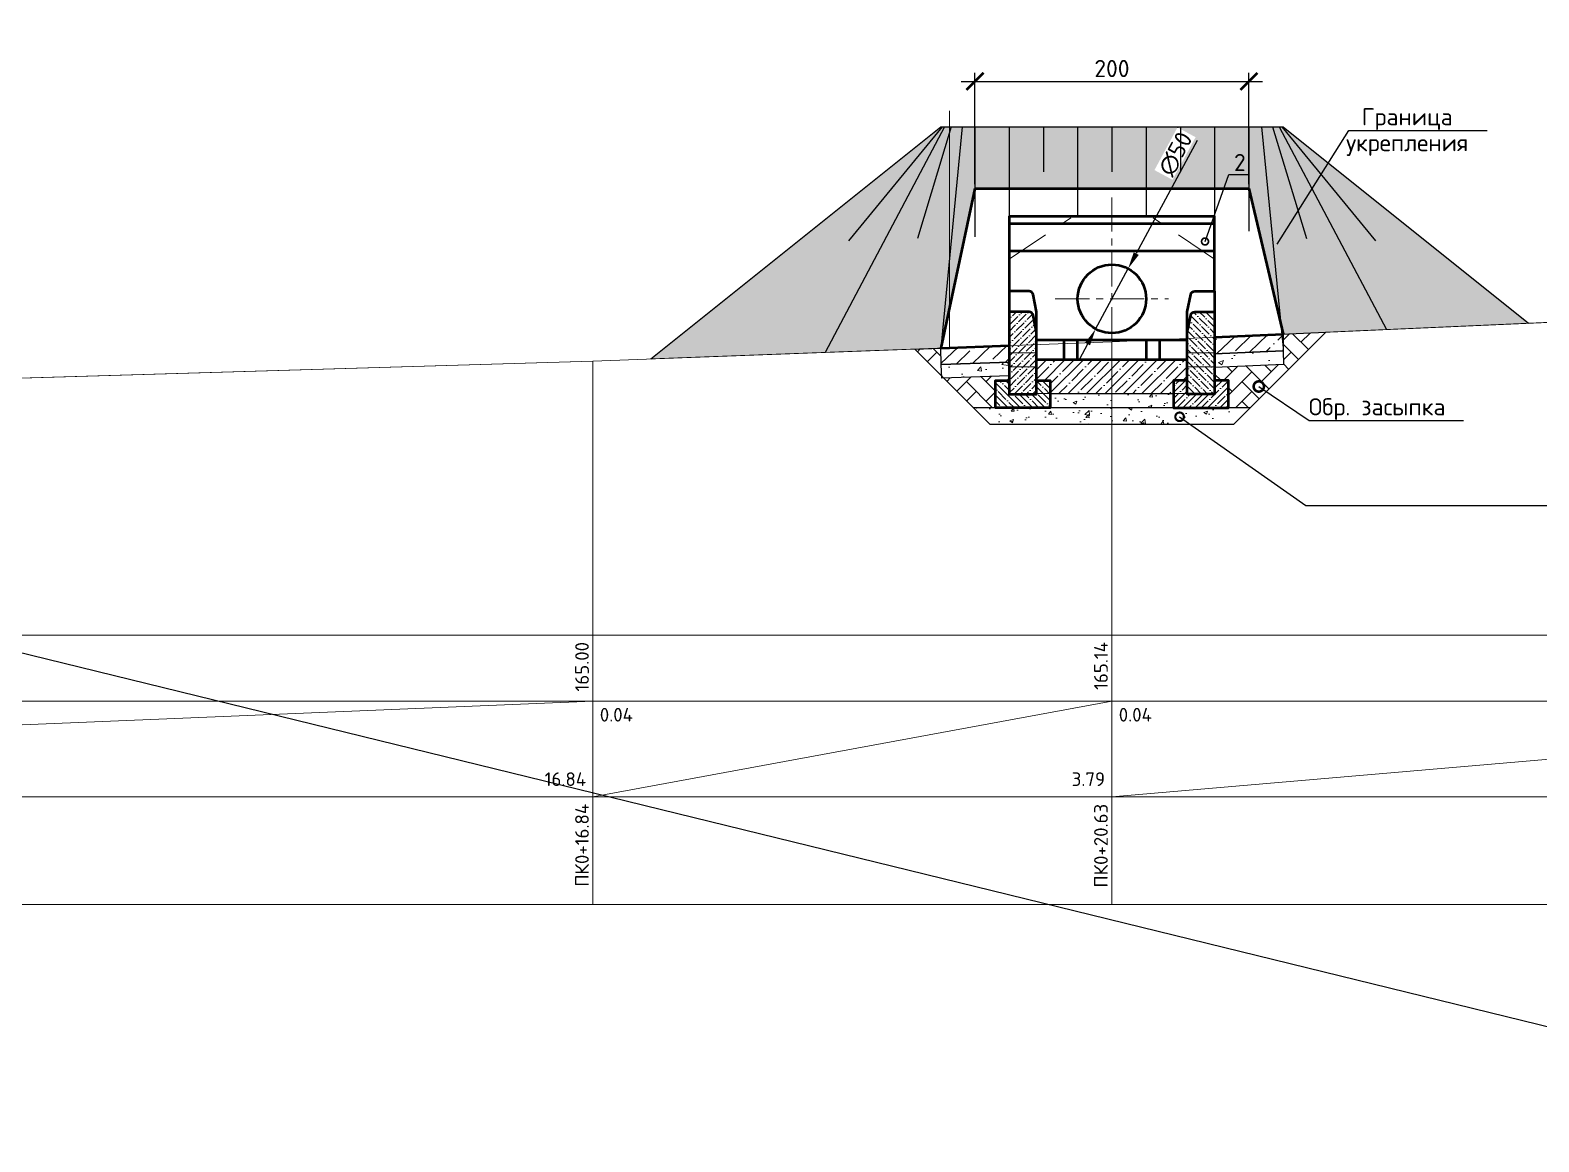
# Model space of a CAD drawing. Header units: millimetres. Extents: x -3202496 to 4385296, y -544754 to -321270.
# Drawn here: x 610290 to 621302, y -369211 to -361100 of the extents above; entities that cross this region are included whole.
import ezdxf
from ezdxf import colors
from ezdxf.entities.mleader import LeaderData, LeaderLine
from ezdxf.enums import TextEntityAlignment as Align
from ezdxf.math import Vec2, Vec3

# ---------------------------------------------------------------- set-up
doc = ezdxf.new("R2010")
doc.units = ezdxf.units.MM
doc.header["$PDSIZE"] = 1
doc.linetypes.add('CENTER', pattern=[16, 10, -2, 2, -2])
doc.linetypes.add('HIDDEN', pattern=[9.525, 6.35, -3.175])
doc.layers.get('0').update_dxf_attribs({"lineweight": 0})
doc.layers.get('Defpoints').update_dxf_attribs({"color": 3})
for name, color, linetype, lineweight in [('ГП_искусств сооруж-я_второстепенные', 7, 'Continuous', 25), ('ГП_искусств сооруж-я_выноски', 7, 'Continuous', 15), ('ГП_искусств сооруж-я_невидимые', 7, 'HIDDEN', 18), ('ГП_искусств сооруж-я_оси', 7, 'CENTER', 13), ('ГП_искусств сооруж-я_основная конструкция', 7, 'Continuous', 50), ('ГП_искусств сооруж-я_размеры', 7, 'Continuous', 15), ('ГП_искусств сооруж-я_штриховка', 7, 'Continuous', 9), ('Профиль', 7, 'Continuous', 15)]:
    doc.layers.add(name, color=color, linetype=linetype, lineweight=lineweight)
doc.layers.add('ГП_искусств сооруж-я_Откос', color=7, linetype='Continuous')
doc.layers.add('помощь', color=1, linetype='Continuous', lineweight=0, plot=False)
doc.styles.add('ISOCPEUR', font='isocpeur.ttf')
doc.dimstyles.new('SPDS-ISOCUP', dxfattribs={"dimscale": 10, "dimtxt": 2.5, "dimasz": 2.5, "dimexe": 1.25, "dimexo": 0.625, "dimtad": 1, "dimdec": 0, "dimrnd": 0.001, "dimtxsty": 'ISOCPEUR', "dimblk": 'ARCHTICK', "dimcen": 2.5, "dimdle": 2, "dimadec": 0, "dimazin": 2, "dimtfac": 0.75, "dimtdec": 0, "dimtmove": 1, "dimatfit": 3, "dimfxl": 1, "dimtolj": 1, "dimarcsym": 1})

# ---------------------------------------------------------------- blocks, each defined once
blk = doc.blocks.new('_ArchTick')
at = {"color": 0, "linetype": 'ByBlock', "lineweight": 30, "const_width": 0.15}
blk.add_lwpolyline([(-0.5, -0.5), (0.5, 0.5)], dxfattribs=at)
blk = doc.blocks.new('*D35')
at = {"layer": 'Defpoints', "color": 0, "ltscale": 10, "transparency": 16777216}
for p in [(619186, -361474), (617186, -362255), (619186, -362255)]:
    blk.add_point(p, dxfattribs=at)
at = {"layer": 'ГП_искусств сооруж-я_размеры', "color": 0, "lineweight": -2, "ltscale": 10, "transparency": 16777216}
for p, q in [((617186, -362224), (617186, -361412)), ((619186, -362224), (619186, -361412)), ((617086, -361474), (619286, -361474))]:
    blk.add_line(p, q, dxfattribs=at)
at = {"layer": 'ГП_искусств сооруж-я_размеры', "color": 0, "lineweight": -2, "ltscale": 10, "transparency": 16777216, "xscale": 125, "yscale": 125, "zscale": 125, "rotation": 180}
blk.add_blockref('_ArchTick', (617186, -361474), dxfattribs=at)
at = {"layer": 'ГП_искусств сооруж-я_размеры', "color": 0, "lineweight": -2, "ltscale": 10, "transparency": 16777216, "xscale": 125, "yscale": 125, "zscale": 125}
blk.add_blockref('_ArchTick', (619186, -361474), dxfattribs=at)
at = {"layer": 'ГП_искусств сооруж-я_размеры', "color": 0, "ltscale": 10, "transparency": 16777216, "insert": (618186, -361380), "char_height": 125, "attachment_point": 5, "style": 'ISOCPEUR', "bg_fill": 3, "box_fill_scale": 1.1, "bg_fill_color": 9, "bg_fill_true_color": 13158600, "bg_fill_transparency": 0}
blk.add_mtext('\\A1;200', dxfattribs=at)
blk = doc.blocks.new('_DotSmall')
at = {"color": 0, "linetype": 'ByBlock', "lineweight": 80, "const_width": 0.5}
blk.add_lwpolyline([(-0.0625, 0, 1), (0.0625, 0, 1)], format="xyb", close=True, dxfattribs=at)
blk = doc.blocks.new('*D37')
at = {"layer": 'Defpoints', "color": 0, "ltscale": 10, "transparency": 16777216}
for p in [(618304, -362840), (618067, -363281)]:
    blk.add_point(p, dxfattribs=at)
at = {"layer": 'ГП_искусств сооруж-я_Откос', "color": 0, "lineweight": -2, "ltscale": 10, "transparency": 16777216}
for p, q in [((618809, -361905), (618364, -362730)), ((618067, -363281), (618304, -362840)), ((618008, -363391), (617948, -363501))]:
    blk.add_line(p, q, dxfattribs=at)
at = {"layer": 'ГП_искусств сооруж-я_Откос', "color": 0, "ltscale": 10, "transparency": 16777216}
for points in [[(618345, -362721), (618382, -362740), (618304, -362840)], [(617989, -363381), (618026, -363400), (618067, -363281)]]:
    blk.add_solid(points, dxfattribs=at)
at = {"layer": 'ГП_искусств сооруж-я_Откос', "color": 0, "ltscale": 10, "transparency": 16777216, "insert": (618650, -362003), "char_height": 125, "attachment_point": 5, "rotation": 61.6576, "style": 'ISOCPEUR', "bg_fill": 3, "box_fill_scale": 1.1, "bg_fill_color": 9, "bg_fill_true_color": 13158600, "bg_fill_transparency": 0}
blk.add_mtext('\\A1;∅50', dxfattribs=at)
blk = doc.blocks.new('11321')
at = {"layer": 'ГП_искусств сооруж-я_штриховка'}
h = blk.add_hatch(dxfattribs=at)
h.set_pattern_fill('ANSI36', color=256, scale=10, angle=90, style=0)
edge = h.paths.add_edge_path()
edge.add_line((-100, 550), (-75, 676))
edge.add_arc((-45, 670), 30, 90, 168.6901, ccw=False)
edge.add_line((-45, 700), (100, 700))
edge.add_line((100, 700), (100, 670))
edge.add_line((100, 670), (100, 550))
edge.add_line((100, 550), (100, 100))
edge.add_line((100, 100), (-100, 100))
edge.add_line((-100, 100), (-100, 550))
h = blk.add_hatch(dxfattribs=at)
h.set_pattern_fill('ANSI35', color=256, scale=10, style=0)
h.set_pattern_definition([(45, (-173910.785, -119788.98), (-44.90128, 44.90128), []), (45, (-173865.883, -119788.98), (-44.90128, 44.90128), [79.375, -15.875, 0, -15.875])])
h.paths.add_polyline_path([(200, 0), (200, 100), (200, 200), (100, 200), (100, 100), (-100, 100), (-100, 200), (-200, 200), (-200, 100), (-200, 0), (-100, 0), (100, 0)])
at = {"layer": 'ГП_искусств сооруж-я_основная конструкция', "ltscale": 10}
blk.add_lwpolyline([(-100, 550), (-75, 676, -0.357511), (-45, 700), (100, 700), (100, 670), (100, 550), (100, 100), (-100, 100)], format="xyb", close=True, dxfattribs=at)
blk.add_lwpolyline([(-100, 100), (-100, 200), (-200, 200), (-200, 100), (-200, 0), (-100, 0), (100, 0), (200, 0), (200, 100), (200, 200), (100, 200), (100, 100), (-100, 100)], close=True, dxfattribs=at)
at = {"layer": 'помощь', "ltscale": 10}
for points in [[(100, 400), (-100, 400)], [(100, 300), (-100, 300)]]:
    blk.add_lwpolyline(points, dxfattribs=at)
blk = doc.blocks.new('A$Cc9836dec')
at = {"layer": 'ГП_искусств сооруж-я_невидимые', "ltscale": 50}
blk.add_lwpolyline([(0.00025, 0.0015), (0.017094, 0.002), (0.020882, 0.00214), (0.028997, 0.0025), (0.042465, 0.003)], dxfattribs=at)
at = {"layer": 'Профиль'}
for points in [[(0.020882, 0.00214), (0.020882, 0)], [(0.017094, 0.002), (0.017094, 0)], [(-0.00225, 0), (0.042465, 0)], [(0.017094, 0), (0.017094, -0.001965)], [(0.020882, 0), (0.020882, -0.001965)], [(-0.00225, -0.000481), (0.042465, -0.000481)], [(0.00025, -0.001181), (0.017094, -0.000481)], [(0.017094, -0.001181), (0.020882, -0.000481)], [(0.020882, -0.001181), (0.028997, -0.000481)], [(-0.00225, -0.001181), (0.042465, -0.001181)], [(-0.00225, -0.001965), (0.042465, -0.001965)]]:
    blk.add_lwpolyline(points, dxfattribs=at)
at = {"layer": 'Профиль', "style": 'ISOCPEUR'}
for s, p in [('165.00', (0.017094, -0.00005)), ('165.14', (0.020882, -0.00005)), ('ПК0+16.84', (0.017094, -0.001231)), ('ПК0+20.63', (0.020882, -0.001231))]:
    blk.add_text(s, height=0.0001, rotation=90, dxfattribs=at).set_placement(p, align=Align.BOTTOM_RIGHT)
for p in [(0.017144, -0.000531), (0.020932, -0.000531)]:
    blk.add_text('0.04', height=0.0001, dxfattribs=at).set_placement(p, align=Align.TOP_LEFT)
for s, p in [('16.84', (0.017044, -0.001131)), ('3.79', (0.020832, -0.001131))]:
    blk.add_text(s, height=0.0001, dxfattribs=at).set_placement(p, align=Align.BOTTOM_RIGHT)

msp = doc.modelspace()

# ---------------------------------------------------------------- hatches: boundary and pattern name
at = {"layer": 'ГП_искусств сооруж-я_штриховка', "ltscale": 10}
h = msp.add_hatch(dxfattribs=at)
h.set_pattern_fill('DOTS', color=3, scale=25, angle=270)
h.paths.add_polyline_path([(617185.79, -362255.49), (619185.79, -362255.49), (619435.79, -363318.62), (621227.83, -363239.12), (619435.79, -361805.49), (616935.79, -361805.49), (614819.55, -363498.48), (616747.54, -363427.23), (616935.79, -363420.27)])
at = {"layer": 'ГП_искусств сооруж-я_штриховка', "ltscale": 50}
h = msp.add_hatch(dxfattribs=at)
h.set_pattern_fill('AR-HBONE', color=256)
h.paths.add_polyline_path([(616935.79, -363420.27), (616747.54, -363427.23), (616943.28, -363622.97), (616940.22, -363540.19)])
h.paths.add_polyline_path([(619746.43, -363304.84), (619435.79, -363318.62), (619436.68, -363438.7), (619437.42, -363538.77), (618935.79, -363560.59), (618935.79, -363605.48), (618935.79, -363655.48), (619035.79, -363655.48), (619035.79, -363755.48), (619035.79, -363855.48), (619195.79, -363855.48)])
h.paths.add_polyline_path([(617335.79, -363655.48), (617435.79, -363655.48), (617435.79, -363621.95), (616959.85, -363639.53), (617175.79, -363855.48), (617335.79, -363855.48), (617335.79, -363755.48)])
at = {"layer": 'ГП_искусств сооруж-я_штриховка', "ltscale": 0.01}
h = msp.add_hatch(dxfattribs=at)
h.set_pattern_fill('ANSI35', scale=25, angle=-1.344504, style=0)
h.set_pattern_definition([(43.655496, (-1435038.2, 940258.27), (-109.588402, 114.856191), []), (43.655496, (-1434925.98, 940255.64), (-109.588402, 114.856191), [198.4375, -39.6875, 0, -39.6875])])
h.paths.add_polyline_path([(616935.79, -363420.27), (617435.79, -363401.79), (617435.79, -363521.88), (616940.22, -363540.19)])
h = msp.add_hatch(dxfattribs=at)
h.set_pattern_fill('ANSI35', scale=25, angle=-0.920686, style=0)
h.set_pattern_definition([(44.079314, (-1442125.46, 925145.9), (-110.43499, 114.042429), []), (44.079314, (-1442013.22, 925144.1), (-110.43499, 114.042429), [198.4375, -39.6875, 0, -39.6875])])
h.paths.add_polyline_path([(618935.79, -363340.8), (619435.79, -363318.62), (619436.68, -363438.7), (618935.79, -363460.69)])
h = msp.add_hatch(dxfattribs=at)
h.set_pattern_fill('AR-CONC', scale=2, angle=-0.920686, style=0)
h.set_pattern_definition([(49.08, (619340.47, -363442.97), (363.8, -37.73), [38.1, -419.1]), (354.08, (619340.47, -363442.97), (-64.34, 383.2), [30.48, -335.28]), (99.53, (619370.8, -363446.1), (299.47, 345.47), [32.38, -356.18]), (45.26, (619342.1, -363341.4), (540.74, -92.8), [57.15, -628.65]), (95.71, (619387.17, -363349.1), (482.7, 487.16), [48.57, -534.27]), (350.26, (619342.1, -363341.4), (482.7, 487.16), [45.72, -502.92]), (20.08, (619392.5, -363367.6), (299.9, -209.38), [38.1, -419.1]), (325.08, (619392.5, -363367.6), (129.5, 366.34), [30.48, -335.28]), (70.53, (619417.5, -363385.04), (429.4, 156.97), [32.38, -356.18]), (36.58, (619340.47, -363442.97), (8.894, 168.99), [0, -331.216, 0, -340.36, 0, -336.55]), (6.58, (619340.47, -363442.97), (136.84, 198.19), [0, -194.056, 0, -323.596, 0, -128.27]), (326.58, (619227.2, -363441.15), (270.96, -15.813), [0, -127, 0, -396.24, 0, -525.78]), (316.58, (619176.4, -363440.33), (297.04, 46.09), [0, -165.1, 0, -263.144, 0, -373.38])])
h.paths.add_polyline_path([(618935.79, -363460.69), (619436.68, -363438.7), (619437.42, -363538.77), (618935.79, -363560.59)])
h = msp.add_hatch(dxfattribs=at)
h.set_pattern_fill('AR-CONC', scale=2, angle=-1.344504, style=0)
h.set_pattern_definition([(48.655, (616839.7, -363543.9), (363.52, -40.42), [38.1, -419.1]), (353.655, (616839.7, -363543.9), (-61.5, 383.66), [30.48, -335.28]), (99.11, (616870, -363547.27), (302.02, 343.24), [32.38, -356.18]), (44.84, (616842.1, -363442.33), (540.04, -96.78), [57.15, -628.65]), (95.29, (616887.1, -363450.4), (486.3, 483.58), [48.57, -534.27]), (349.84, (616842.1, -363442.33), (486.3, 483.6), [45.72, -502.92]), (19.655, (616892.28, -363468.92), (298.35, -211.59), [38.1, -419.1]), (324.655, (616892.28, -363468.9), (132.21, 365.37), [30.48, -335.28]), (70.11, (616917.14, -363486.55), (430.56, 153.79), [32.38, -356.18]), (36.155, (616839.71, -363543.9), (10.143, 168.919), [0, -331.216, 0, -340.36, 0, -336.55]), (6.155, (616839.7, -363543.9), (138.304, 197.17), [0, -194.056, 0, -323.596, 0, -128.27]), (326.155, (616726.45, -363541.25), (270.838, -17.817), [0, -127, 0, -396.24, 0, -525.78]), (316.155, (616675.67, -363540.06), (297.37, 43.89), [0, -165.1, 0, -263.144, 0, -373.38])])
h.paths.add_polyline_path([(616940.22, -363540.19), (617435.79, -363521.88), (617435.79, -363621.95), (616943.91, -363640.12)])
at = {"layer": 'ГП_искусств сооруж-я_штриховка', "ltscale": 10}
h = msp.add_hatch(dxfattribs=at)
h.set_pattern_fill('AR-CONC', color=256, scale=1.5)
h.set_pattern_definition([(50, (618185.8, -363751.37), (273.28, -23.91), [28.575, -314.325]), (355, (618185.8, -363751.37), (-52.87, 286.59), [22.86, -251.46]), (100.45, (618208.56, -363753.36), (220.41, 262.68), [24.285, -267.14]), (46.184, (618185.8, -363675.17), (406.62, -63.06), [42.86, -471.49]), (96.636, (618219.68, -363680.43), (356.1, 371.14), [36.43, -400.7]), (351.18, (618185.8, -363675.17), (356.1, 371.14), [34.29, -377.19]), (21, (618223.9, -363694.22), (227.42, -153.4), [28.575, -314.325]), (326, (618223.9, -363694.22), (92.7, 276.28), [22.86, -251.46]), (71.45, (618242.84, -363707), (320.12, 122.88), [24.285, -267.135]), (37.5, (618185.79, -363751.37), (4.633, 126.833), [0, -248.412, 0, -255.27, 0, -252.412]), (7.5, (618185.79, -363751.37), (100.23, 150.27), [0, -145.542, 0, -242.697, 0, -96.203]), (327.5, (618100.83, -363751.37), (203.386, -8.593), [0, -95.25, 0, -297.18, 0, -394.335]), (317.5, (618062.73, -363751.37), (222.194, 38.14), [0, -123.825, 0, -197.358, 0, -280.035])])
h.paths.add_polyline_path([(617735.79, -363751.37), (618635.79, -363751.37), (618635.79, -363855.48), (617735.79, -363855.48)])
h = msp.add_hatch(dxfattribs=at)
h.set_pattern_fill('AR-CONC', color=256, scale=1.5)
h.set_pattern_definition([(50, (617175.8, -363855.48), (273.277, -23.909), [28.575, -314.325]), (355, (617175.8, -363855.48), (-52.865, 286.585), [22.86, -251.46]), (100.451, (617198.56, -363857.47), (220.412, 262.677), [24.285, -267.135]), (46.184, (617175.8, -363779.28), (406.62, -63.063), [42.86, -471.49]), (96.636, (617209.68, -363784.53), (356.11, 371.14), [36.43, -400.7]), (351.184, (617175.8, -363779.28), (356.11, 371.14), [34.29, -377.19]), (21, (617213.9, -363798.33), (227.422, -153.398), [28.575, -314.325]), (326, (617213.9, -363798.33), (92.703, 276.28), [22.86, -251.46]), (71.451, (617232.84, -363811.1), (320.125, 122.884), [24.285, -267.135]), (37.5, (617175.79, -363855.48), (4.633, 126.8326), [0, -248.412, 0, -255.27, 0, -252.4125]), (7.5, (617175.79, -363855.48), (100.2295, 150.271), [0, -145.542, 0, -242.697, 0, -96.2025]), (327.5, (617090.83, -363855.48), (203.386, -8.593), [0, -95.25, 0, -297.18, 0, -394.335]), (317.5, (617052.73, -363855.48), (222.194, 38.14), [0, -123.825, 0, -197.358, 0, -280.035])])
h.paths.add_polyline_path([(617345.79, -363855.48), (617175.79, -363855.48), (617295.79, -363975.48), (619075.79, -363975.48), (619195.79, -363855.48), (617725.79, -363855.48)])

# ---------------------------------------------------------------- linework, layer by layer
at = {"layer": 'ГП_искусств сооруж-я_второстепенные', "ltscale": 10}
for points in [[(616747.54, -363427.23), (617435.79, -363401.79)], [(618935.79, -363340.8), (619746.43, -363304.84)]]:
    msp.add_lwpolyline(points, dxfattribs=at)
at = {"layer": 'ГП_искусств сооруж-я_второстепенные'}
for points in [[(616935.79, -363420.27), (617435.79, -363401.79), (617435.79, -363521.88), (616940.22, -363540.19)], [(618935.79, -363340.8), (619435.79, -363318.62), (619436.68, -363438.7), (618935.79, -363460.69)], [(618935.79, -363460.69), (619436.68, -363438.7), (619437.42, -363538.77), (618935.79, -363560.59)], [(616940.22, -363540.19), (617435.79, -363521.88), (617435.79, -363621.95), (616943.91, -363640.12)]]:
    msp.add_lwpolyline(points, close=True, dxfattribs=at)
at = {"layer": 'ГП_искусств сооруж-я_второстепенные', "ltscale": 50}
msp.add_lwpolyline([(617735.79, -363751.37), (618635.79, -363751.37), (618635.79, -363855.48), (617735.79, -363855.48)], close=True, dxfattribs=at)
at = {"layer": 'ГП_искусств сооруж-я_второстепенные', "ltscale": 10}
msp.add_lwpolyline([(617345.79, -363855.48), (617175.79, -363855.48), (617295.79, -363975.48), (619075.79, -363975.48), (619195.79, -363855.48), (617725.79, -363855.48)], close=True, dxfattribs=at)
at = {"layer": 'ГП_искусств сооруж-я_выноски'}
for points in [[(617001.36, -363417.85), (617001.36, -361688.36)], [(621227.83, -363239.12), (619435.79, -361805.49)]]:
    msp.add_lwpolyline(points, dxfattribs=at)
at = {"layer": 'ГП_искусств сооруж-я_невидимые', "ltscale": 50}
for points in [[(617435.79, -362770.48), (617885.79, -362470.48)], [(618935.79, -362770.48), (618485.79, -362470.48)]]:
    msp.add_lwpolyline(points, dxfattribs=at)
at = {"layer": 'ГП_искусств сооруж-я_оси', "ltscale": 25}
msp.add_lwpolyline([(618185.79, -362320.16), (618185.79, -363990.48)], dxfattribs=at)
at = {"layer": 'ГП_искусств сооруж-я_основная конструкция', "ltscale": 50}
for points in [[(618935.79, -363005.48), (618935.79, -362460.48), (617435.79, -362460.48), (617435.79, -363005.48)], [(617435.79, -362510.48), (618935.79, -362510.48)], [(617435.79, -362710.48), (618935.79, -362710.48)], [(616935.79, -363420.27), (617435.79, -363401.79)], [(618935.79, -363340.8), (619435.79, -363318.62)]]:
    msp.add_lwpolyline(points, dxfattribs=at)
at = {"layer": 'ГП_искусств сооруж-я_основная конструкция', "ltscale": 10}
msp.add_lwpolyline([(617635.79, -363605.48), (617635.79, -363155.48), (617610.61, -363029.59, 0.35751077), (617581.2, -363005.48), (617435.79, -363005.48), (617435.79, -363035.48), (617435.79, -363155.48), (617435.79, -363605.48)], format="xyb", dxfattribs=at)
msp.add_lwpolyline([(617635.79, -363360.48), (617835.79, -363360.48), (617835.79, -363502.76)], dxfattribs=at)
at = {"layer": 'ГП_искусств сооруж-я_основная конструкция', "ltscale": 50}
msp.add_circle((618185.79, -363060.48), 250, dxfattribs=at)
at = {"layer": 'ГП_искусств сооруж-я_Откос', "ltscale": 10}
for points in [[(616964.4, -361805.49), (616092.84, -363451.42)], [(616945.83, -361805.49), (616262.37, -362637.77)], [(617012.93, -361805.49), (616765.67, -362619.17)], [(619358.65, -361805.49), (619605.91, -362619.17)], [(619407.18, -361805.49), (620190.68, -363285.13)], [(619425.75, -361805.49), (620109.21, -362637.77)]]:
    msp.add_lwpolyline(points, dxfattribs=at)
at = {"layer": 'ГП_искусств сооруж-я_Откос', "ltscale": 50}
for points in [[(617435.79, -362755.48), (617435.79, -363060.48)], [(618935.79, -362755.48), (618935.79, -363060.48)]]:
    msp.add_lwpolyline(points, dxfattribs=at)
at = {"layer": 'помощь', "ltscale": 10}
msp.add_lwpolyline([(617185.79, -362255.49), (619185.79, -362255.49), (619435.79, -363318.62), (621227.83, -363239.12), (619435.79, -361805.49), (616935.79, -361805.49), (614819.55, -363498.48), (616747.54, -363427.23), (616935.79, -363420.27)], close=True, dxfattribs=at)
at = {"layer": 'помощь', "ltscale": 50}
for points in [[(616935.79, -363420.27), (617435.79, -363401.79)], [(618935.79, -363340.8), (619435.79, -363318.62)]]:
    msp.add_lwpolyline(points, dxfattribs=at)
at = {"layer": 'помощь', "ltscale": 10}
for points in [[(619195.79, -363855.48), (619746.43, -363304.84)], [(617175.79, -363855.48), (616747.54, -363427.23)]]:
    msp.add_lwpolyline(points, dxfattribs=at)

# ---------------------------------------------------------------- block references
at = {"layer": 'ГП_искусств сооруж-я_основная конструкция', "ltscale": 10, "xscale": -1}
msp.add_blockref('11321', (617535.79, -363855.48), dxfattribs=at)

# ---------------------------------------------------------------- leaders
at = {"layer": 'ГП_искусств сооруж-я_выноски', "linetype": 'Continuous', "ltscale": 10}
ml = msp.add_multileader_mtext('Standard', dxfattribs=at)
ml.set_content('Обр. засыпка', color=256, style='ISOCPEUR')
ml.set_leader_properties()
ml.set_arrow_properties(name='DOTSMALL')
ml.build(insert=Vec2(0, 0))
ml.multileader.update_dxf_attribs({"text_left_attachment_type": 6, "text_right_attachment_type": 6, "dogleg_length": 0, "arrow_head_size": 150, "scale": 50})
ctx = ml.context
ctx.base_point, ctx.scale, ctx.char_height, ctx.arrow_head_size, ctx.landing_gap_size, ctx.plane_origin = Vec3(619624.99, -363948.22), 50, 125, 150, 0, Vec3(623273.29, -363448.56)
ctx.left_attachment, ctx.right_attachment, ctx.text_align_type = 6, 6, 1
notes = []
notes.append((ctx, [(0, (1, 1, 0), (619624.99, -363948.22), (1, 0), 0, [(0, [(619257.89, -363699.98)], 0, [])])]))
ctx.mtext.insert, ctx.mtext.alignment, ctx.mtext.line_spacing_factor, ctx.mtext.flow_direction = Vec3(620121.87, -363785.72), 2, 0.908571, 5
ml = msp.add_multileader_mtext('Standard', dxfattribs=at)
ml.set_content('Щебеночная подготовка \\Pб-10см, фр. 20-40, М400', color=256, style='ISOCPEUR')
ml.set_leader_properties()
ml.set_arrow_properties(name='DOTSMALL')
ml.build(insert=Vec2(0, 0))
ml.multileader.update_dxf_attribs({"text_left_attachment_type": 6, "text_right_attachment_type": 6, "dogleg_length": 0.659, "arrow_head_size": 125, "scale": 50})
ctx = ml.context
ctx.base_point, ctx.scale, ctx.char_height, ctx.arrow_head_size, ctx.landing_gap_size, ctx.plane_origin = Vec3(619633.45, -364569.24), 50, 125, 125, 0, Vec3(611520.39, -365303.9)
ctx.left_attachment, ctx.right_attachment, ctx.text_align_type = 6, 6, 1
notes.append((ctx, [(0, (1, 1, 0), (619600.5, -364569.24), (1, 0), 32.95, [(1, [(618679.96, -363921.13)], 0, [])])]))
ctx.mtext.insert, ctx.mtext.width, ctx.mtext.alignment, ctx.mtext.line_spacing_factor, ctx.mtext.flow_direction = Vec3(620583.45, -364406.74), 150588.4826, 2, 0.908571, 5
for ctx, leaders in notes:
    for number, flags, end, landing, length, lines in leaders:
        leader = LeaderData()
        leader.index, (leader.has_last_leader_line, leader.has_dogleg_vector, leader.attachment_direction) = number, flags
        leader.last_leader_point, leader.dogleg_vector, leader.dogleg_length = Vec3(end), Vec3(landing), length
        for number, points, colour, breaks in lines:
            line = LeaderLine()
            line.index, line.vertices, line.color, line.breaks = number, Vec3.list(points), colors.encode_raw_color(colour), breaks
            leader.lines.append(line)
        ctx.leaders.append(leader)

# ---------------------------------------------------------------- next in the draw order: dimensions: what is measured, and where the dimension line sits
at = {"layer": 'ГП_искусств сооруж-я_размеры', "ltscale": 10}
dim = msp.add_linear_dim(base=(619185.79, -361474.08), p1=(617185.79, -362255.49), p2=(619185.79, -362255.49), dimstyle='SPDS-ISOCUP', override={"dimscale": 50, "dimlfac": 0.1, "dimtfill": 1}, dxfattribs=at)
dim.commit()
dim.dimension.update_dxf_attribs({"geometry": '*D35', "text_midpoint": (618185.79, -361380.33)})

# ---------------------------------------------------------------- next in the draw order: linework, layer by layer
at = {"layer": 'ГП_искусств сооруж-я_основная конструкция', "ltscale": 10}
for points in [[(617185.79, -362255.49), (616935.79, -363420.27)], [(619185.79, -362255.49), (619435.79, -363318.62)]]:
    msp.add_lwpolyline(points, dxfattribs=at)
at = {"layer": 'ГП_искусств сооруж-я_Откос', "ltscale": 10}
for p, q in [((617093.29, -361805.49), (616935.79, -363420.27)), ((617185.79, -361805.49), (617185.79, -362608.26)), ((617435.79, -361805.49), (617435.79, -362460.48)), ((617685.79, -361805.49), (617685.79, -362132.98)), ((618935.79, -361805.49), (618935.79, -362460.48)), ((619185.79, -361805.49), (619185.79, -362567.6)), ((619278.29, -361805.49), (619435.79, -363420.27))]:
    msp.add_line(p, q, dxfattribs=at)

# ---------------------------------------------------------------- next in the draw order: leaders
at = {"layer": 'ГП_искусств сооруж-я_выноски', "linetype": 'Continuous', "ltscale": 10}
ml = msp.add_multileader_mtext('Standard', dxfattribs=at)
ml.set_content('Граница \\Pукрепления', color=256, style='ISOCPEUR')
ml.set_leader_properties()
ml.build(insert=Vec2(0, 0))
ml.multileader.update_dxf_attribs({"text_left_attachment_type": 6, "text_right_attachment_type": 6, "dogleg_length": 0, "arrow_head_size": 150, "scale": 50})
ctx = ml.context
ctx.base_point, ctx.scale, ctx.char_height, ctx.arrow_head_size, ctx.landing_gap_size, ctx.plane_origin = Vec3(619916.33, -361831.66), 50, 125, 150, 0, Vec3(624031.57, -361646.72)
ctx.left_attachment, ctx.right_attachment, ctx.text_align_type = 6, 6, 1
notes = []
notes.append((ctx, [(0, (1, 1, 0), (619916.33, -361831.66), (1, 0), 0, [(0, [(619310.79, -362787.06)], 0, [])])]))
ctx.mtext.insert, ctx.mtext.alignment, ctx.mtext.line_spacing_factor, ctx.mtext.flow_direction = Vec3(620341.33, -361669.16), 2, 0.908571, 5
ml = msp.add_multileader_mtext('Standard', dxfattribs=at)
ml.set_content('2', color=256, style='ISOCPEUR')
ml.set_leader_properties()
ml.set_arrow_properties(name='DOTSMALL')
ml.build(insert=Vec2(0, 0))
ml.multileader.update_dxf_attribs({"text_left_attachment_type": 6, "text_right_attachment_type": 6, "dogleg_length": 1, "arrow_head_size": 100, "scale": 50})
ctx = ml.context
ctx.base_point, ctx.scale, ctx.char_height, ctx.arrow_head_size, ctx.landing_gap_size, ctx.plane_origin = Vec3(619088.47, -362153.25), 50, 125, 100, 0, Vec3(618896.96, -361974.69)
ctx.left_attachment, ctx.right_attachment, ctx.text_align_type = 6, 6, 1
notes.append((ctx, [(1, (1, 1, 0), (619038.47, -362153.25), (1, 0), 50, [(0, [(618865.31, -362642.01)], 0, [])])]))
ctx.mtext.insert, ctx.mtext.width, ctx.mtext.defined_height, ctx.mtext.alignment, ctx.mtext.line_spacing_factor, ctx.mtext.flow_direction = Vec3(619119.72, -362003.25), 82.9566, 104.19, 2, 0.908571, 5
for ctx, leaders in notes:
    for number, flags, end, landing, length, lines in leaders:
        leader = LeaderData()
        leader.index, (leader.has_last_leader_line, leader.has_dogleg_vector, leader.attachment_direction) = number, flags
        leader.last_leader_point, leader.dogleg_vector, leader.dogleg_length = Vec3(end), Vec3(landing), length
        for number, points, colour, breaks in lines:
            line = LeaderLine()
            line.index, line.vertices, line.color, line.breaks = number, Vec3.list(points), colors.encode_raw_color(colour), breaks
            leader.lines.append(line)
        ctx.leaders.append(leader)

# ---------------------------------------------------------------- next in the draw order: dimensions: what is measured, and where the dimension line sits
at = {"layer": 'ГП_искусств сооруж-я_Откос', "ltscale": 10}
dim = msp.add_diameter_dim_2p(p1=(618067.11, -363280.51), p2=(618304.48, -362840.45), dimstyle='SPDS-ISOCUP', override={"dimscale": 50, "dimlfac": 0.1, "dimsah": 1, "dimtfill": 1}, dxfattribs=at)
dim.commit()
dim.dimension.update_dxf_attribs({"geometry": '*D37', "text_midpoint": (618732.07, -362047.71), "dimtype": 163})

# ---------------------------------------------------------------- next in the draw order: hatches: boundary and pattern name
at = {"layer": 'ГП_искусств сооруж-я_штриховка', "ltscale": 50}
h = msp.add_hatch(dxfattribs=at)
h.set_pattern_fill('ANSI35', color=256, scale=15)
h.set_pattern_definition([(45, (-1315747.5, 1014059.22), (-67.351921, 67.351921), []), (45, (-1315680.15, 1014059.22), (-67.351921, 67.351921), [119.0625, -23.8125, 0, -23.8125])])
h.paths.add_polyline_path([(618735.79, -363502.76), (617635.79, -363502.76), (617635.79, -363655.46), (617735.79, -363655.46), (617735.79, -363751.37), (618635.79, -363751.37), (618635.79, -363655.46), (618735.79, -363655.46)])

# ---------------------------------------------------------------- next in the draw order: linework, layer by layer
at = {"layer": 'ГП_искусств сооруж-я_второстепенные', "ltscale": 10}
msp.add_lwpolyline([(614819.55, -363498.48), (616935.79, -361805.49), (619435.79, -361805.49), (621227.83, -363239.12)], dxfattribs=at)
at = {"layer": 'ГП_искусств сооруж-я_второстепенные'}
msp.add_lwpolyline([(618735.79, -363502.76), (617635.79, -363502.76), (617635.79, -363655.46), (617735.79, -363655.46), (617735.79, -363751.37), (618635.79, -363751.37), (618635.79, -363655.46), (618735.79, -363655.46)], close=True, dxfattribs=at)
at = {"layer": 'ГП_искусств сооруж-я_оси', "ltscale": 25}
msp.add_lwpolyline([(617772.04, -363060.48), (618599.54, -363060.48)], dxfattribs=at)
at = {"layer": 'ГП_искусств сооруж-я_основная конструкция', "ltscale": 10}
for points in [[(617185.79, -362255.49), (619185.79, -362255.49)], [(617635.79, -363360.48), (618735.79, -363360.48)], [(617935.79, -363502.76), (617935.79, -363360.48), (618435.79, -363360.48)], [(618435.79, -363360.48), (618435.79, -363502.76)], [(618535.79, -363502.76), (618535.79, -363360.48), (618735.79, -363360.48)]]:
    msp.add_lwpolyline(points, dxfattribs=at)
msp.add_lwpolyline([(618735.79, -363605.48), (618735.79, -363155.48), (618760.97, -363029.59, -0.35751077), (618790.38, -363005.48), (618935.79, -363005.48), (618935.79, -363035.48), (618935.79, -363155.48), (618935.79, -363605.48)], format="xyb", dxfattribs=at)
at = {"layer": 'ГП_искусств сооруж-я_основная конструкция', "ltscale": 50}
msp.add_lwpolyline([(617635.79, -363502.76), (618735.79, -363502.76)], dxfattribs=at)
at = {"layer": 'ГП_искусств сооруж-я_Откос', "ltscale": 10}
for p, q in [((483534.88, -334635.36), (710003.32, -390063.58)), ((617935.79, -361805.49), (617935.79, -362460.48)), ((618185.79, -361805.49), (618185.79, -362132.98)), ((618435.79, -361805.49), (618435.79, -362460.48)), ((618685.79, -361805.49), (618685.79, -362132.98))]:
    msp.add_line(p, q, dxfattribs=at)
at = {"layer": 'ГП_искусств сооруж-я_штриховка'}
msp.add_lwpolyline([(597553.74, -364014.08), (614397.45, -363514.08), (616747.54, -363427.23), (617295.79, -363975.48), (617775.79, -363975.48), (617895.79, -363975.48), (618475.79, -363975.48), (618595.79, -363975.48), (619075.79, -363975.48), (619746.43, -363304.84), (621227.83, -363239.12), (626300.34, -363014.08)], dxfattribs=at)
at = {"layer": 'помощь', "ltscale": 10}
msp.add_lwpolyline([(614819.55, -363498.48), (617435.79, -363401.79), (617435.79, -362460.48), (618935.79, -362460.48), (618935.79, -363340.8), (621227.83, -363239.12)], dxfattribs=at)
at = {"layer": 'помощь', "ltscale": 50}
msp.add_lwpolyline([(617635.79, -363502.76), (618735.79, -363502.76), (618735.79, -363751.37), (617635.79, -363751.37)], close=True, dxfattribs=at)

# ---------------------------------------------------------------- next in the draw order: block references
at = {"layer": 'ГП_искусств сооруж-я_второстепенные', "ltscale": 10, "xscale": 1000000, "yscale": 1000000, "zscale": 1000000}
msp.add_blockref('A$Cc9836dec', (597303.74, -365514.08), dxfattribs=at)
at = {"layer": 'ГП_искусств сооруж-я_основная конструкция', "ltscale": 10}
msp.add_blockref('11321', (618835.79, -363855.48), dxfattribs=at)

# ---------------------------------------------------------------- next in the draw order: leaders
at = {"layer": 'ГП_искусств сооруж-я_выноски', "linetype": 'Continuous', "ltscale": 10}
ml = msp.add_multileader_mtext('Standard', dxfattribs=at)
ml.set_content('Каменная наброска\\Pфр. 80-120, М400', color=256, style='ISOCPEUR')
ml.set_leader_properties()
ml.set_arrow_properties(name='DOTSMALL')
ml.build(insert=Vec2(0, 0))
ml.multileader.update_dxf_attribs({"text_left_attachment_type": 6, "text_right_attachment_type": 6, "dogleg_length": 0.659, "arrow_head_size": 125, "scale": 50})
ctx = ml.context
ctx.base_point, ctx.scale, ctx.char_height, ctx.arrow_head_size, ctx.landing_gap_size, ctx.plane_origin = Vec3(561459.76, -362592.99), 50, 125, 125, 0, Vec3(553834.8, -364205.65)
ctx.left_attachment, ctx.right_attachment, ctx.text_align_type = 6, 6, 1
notes = []
notes.append((ctx, [(0, (1, 1, 0), (561426.81, -362592.99), (1, 0), 32.95, [(1, [(560927.23, -363583.04)], 0, [])])]))
ctx.mtext.insert, ctx.mtext.width, ctx.mtext.alignment, ctx.mtext.line_spacing_factor, ctx.mtext.flow_direction = Vec3(562216.01, -362430.49), 150588.4826, 2, 0.908571, 5
for ctx, leaders in notes:
    for number, flags, end, landing, length, lines in leaders:
        leader = LeaderData()
        leader.index, (leader.has_last_leader_line, leader.has_dogleg_vector, leader.attachment_direction) = number, flags
        leader.last_leader_point, leader.dogleg_vector, leader.dogleg_length = Vec3(end), Vec3(landing), length
        for number, points, colour, breaks in lines:
            line = LeaderLine()
            line.index, line.vertices, line.color, line.breaks = number, Vec3.list(points), colors.encode_raw_color(colour), breaks
            leader.lines.append(line)
        ctx.leaders.append(leader)

doc.saveas('drawing.dxf')
